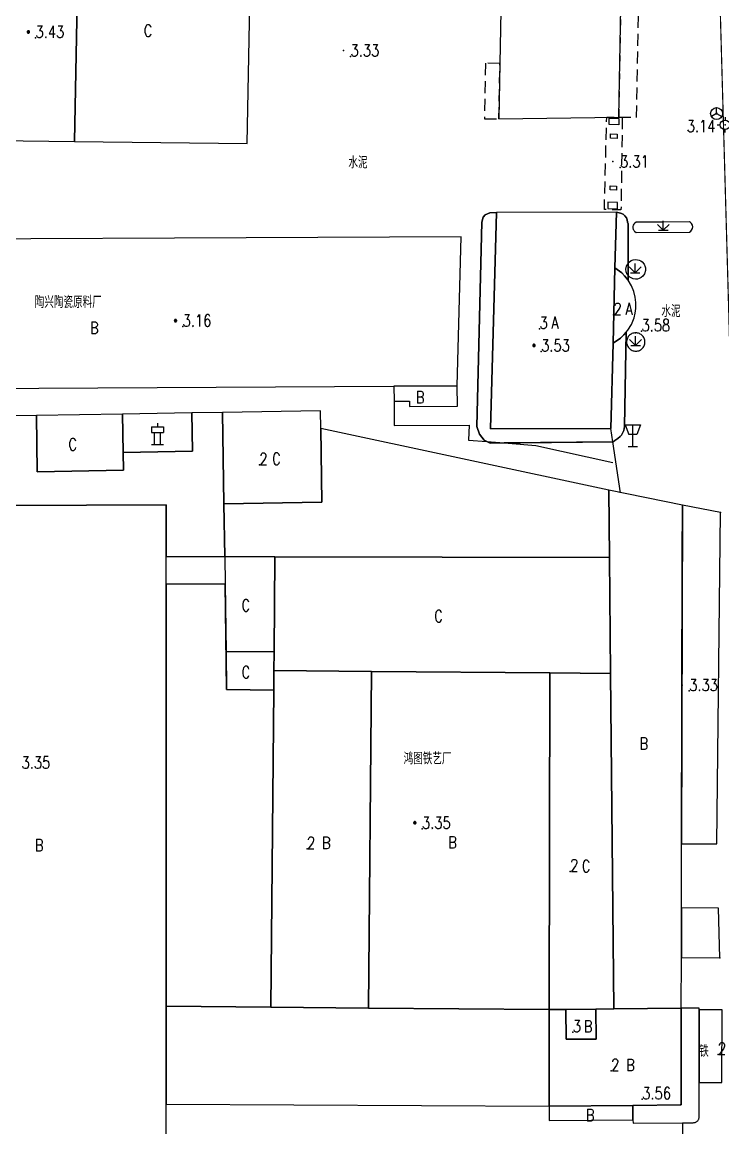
# Model space of a CAD drawing. Extents: x 500064 to 501389, y 2542464 to 2545400.
# Drawn here: x 500812.3 to 500870.9, y 2543111.8 to 2543204.3 of the extents above; entities that cross this region are included whole.
import ezdxf
from ezdxf.enums import TextEntityAlignment as Align

# ---------------------------------------------------------------- set-up
doc = ezdxf.new("R2010")
doc.units = 0
doc.header["$LTSCALE"] = 0.5
doc.linetypes.add('CENTER', pattern=[50.8, 31.75, -6.35, 6.35, -6.35])
doc.linetypes.add('X5', pattern=[3, 2, -1])
doc.layers.get('0').update_dxf_attribs({"linetype": 'CONTINUOUS', "lineweight": 5})
doc.layers.add('GCD', color=8, linetype='CONTINUOUS')
doc.layers.add('地形图', color=8, linetype='CONTINUOUS')
doc.styles.add('HZ', font='romans.shx', dxfattribs={"width": 0.8, "bigfont": 'hztxt.shx'})

# ---------------------------------------------------------------- blocks, each defined once
blk = doc.blocks.new('gc116')
for p, q in [((-1.3, 0), (-0.8, 0)), ((0, 1.3), (0, 0.8)), ((1.3, 0), (0.8, 0)), ((0, -1.3), (0, -0.8))]:
    blk.add_line(p, q)
blk.add_circle((0, 0), 0.8)
blk.add_point((0, 0))
blk = doc.blocks.new('gc048')
for q in [(-0.87, -0.5), (0, 1), (0.87, -0.5)]:
    blk.add_line((0, 0), q)
blk.add_circle((0, 0), 1)
blk = doc.blocks.new('GC200')
at = {"linetype": 'Continuous', "const_width": 0.2, "flags": 128}
blk.add_lwpolyline([(-0.1, 0, 1), (0.1, 0, 1)], format="xyb", close=True, dxfattribs=at)

msp = doc.modelspace()

# ---------------------------------------------------------------- linework, layer by layer
at = {"layer": '地形图', "linetype": 'Continuous', "const_width": 0.1}
msp.add_lwpolyline([(500667.086, 2543067.802), (500671.164, 2543067.622), (500701.342, 2543066.147), (500776.595, 2543062.722), (500799.805, 2543061.735), (500803.564, 2543059.778), (500821.423, 2543056.131), (500853.3, 2543056.079), (500858.689, 2543055.787), (500865.966, 2543053.35), (500870.357, 2543068.279), (500871.832, 2543084.568), (500873.555, 2543109.732), (500873.767, 2543122.87), (500871.505, 2543174.385), (500869.9, 2543231.392), (500861.967, 2543231.689)], dxfattribs=at)
at = {"layer": '地形图', "linetype": 'Continuous'}
msp.add_lwpolyline([(500852.761, 2543229.906), (500852.49, 2543215.498), (500852.206, 2543200.818), (500852.117, 2543196.169), (500862.147, 2543196.329), (500862.771, 2543229.974)], close=True, dxfattribs=at)
at = {"layer": '地形图', "linetype": 'X5'}
for points in [[(500862.771, 2543229.974), (500862.147, 2543196.329), (500863.646, 2543196.302), (500864.043, 2543218.16), (500864.25, 2543229.551), (500864.271, 2543229.981)], [(500852.117, 2543196.169), (500852.206, 2543200.818), (500851.007, 2543200.841), (500850.917, 2543196.192)]]:
    msp.add_lwpolyline(points, close=True, dxfattribs=at)
at = {"layer": '地形图'}
for points in [[(500816.938, 2543210.3), (500801.866, 2543210.489), (500801.566, 2543194.479), (500816.638, 2543194.29)], [(500831.386, 2543210.119), (500816.938, 2543210.3), (500816.638, 2543194.29), (500831.087, 2543194.109)], [(500862.777, 2543178.344), (500862.585, 2543178.11), (500862.303, 2543177.843), (500861.668, 2543177.41), (500861.487, 2543170.289), (500851.417, 2543170.259), (500851.927, 2543188.339), (500851.362, 2543188.331), (500850.985, 2543188.166), (500850.803, 2543187.95), (500850.704, 2543187.535), (500850.274, 2543170.455), (500850.513, 2543169.805), (500850.9, 2543169.302), (500851.383, 2543169.06), (500861.687, 2543169.179), (500861.834, 2543169.28), (500862.064, 2543169.437), (500862.258, 2543169.618), (500862.377, 2543169.729), (500862.567, 2543170.124), (500862.627, 2543170.439)], [(500851.927, 2543188.339), (500851.417, 2543170.259), (500861.487, 2543170.289), (500861.668, 2543177.41), (500861.828, 2543183.727), (500861.947, 2543188.379)], [(500861.947, 2543188.379), (500861.828, 2543183.727), (500862.395, 2543183.304), (500862.642, 2543183.057), (500862.926, 2543182.702), (500862.926, 2543187.397), (500862.892, 2543187.545), (500862.851, 2543187.727), (500862.784, 2543187.895), (500862.662, 2543188.072), (500862.517, 2543188.203), (500862.289, 2543188.3)], [(500788.986, 2543186.029), (500788.876, 2543173.529), (500843.348, 2543173.82), (500848.648, 2543173.848), (500848.967, 2543186.309)], [(500861.828, 2543183.727), (500861.668, 2543177.41), (500862.303, 2543177.843), (500862.585, 2543178.11), (500862.777, 2543178.344), (500862.916, 2543178.513), (500863.204, 2543178.994), (500863.424, 2543179.548), (500863.52, 2543179.935), (500863.572, 2543180.317), (500863.579, 2543180.819), (500863.524, 2543181.276), (500863.402, 2543181.75), (500863.211, 2543182.22), (500862.926, 2543182.702), (500862.642, 2543183.057), (500862.395, 2543183.304)], [(500848.648, 2543173.848), (500843.348, 2543173.82), (500843.354, 2543172.561), (500844.654, 2543172.568), (500844.657, 2543172.118), (500848.657, 2543172.139)], [(500828.999, 2543171.627), (500826.449, 2543171.585), (500826.502, 2543168.386), (500820.702, 2543168.29), (500820.727, 2543166.791), (500813.528, 2543166.673), (500813.451, 2543171.372), (500804.145, 2543171.219), (500804.267, 2543163.829), (500824.307, 2543163.899), (500824.305, 2543159.568), (500829.197, 2543159.569), (500829.124, 2543163.978)], [(500813.451, 2543171.372), (500813.528, 2543166.673), (500820.727, 2543166.791), (500820.702, 2543168.29), (500820.65, 2543171.49)], [(500828.999, 2543171.627), (500829.124, 2543163.978), (500837.323, 2543164.112), (500837.222, 2543170.278), (500837.198, 2543171.761)], [(500861.309, 2543165.118), (500837.222, 2543170.278), (500837.323, 2543164.112), (500829.124, 2543163.978), (500829.197, 2543159.569), (500833.393, 2543159.56), (500861.365, 2543159.5)], [(500861.309, 2543165.118), (500861.365, 2543159.5), (500861.462, 2543149.801), (500861.741, 2543121.743), (500867.377, 2543121.799), (500867.384, 2543126.035), (500867.392, 2543130.187), (500867.402, 2543135.563), (500867.444, 2543159.493), (500867.472, 2543163.882)], [(500804.267, 2543163.829), (500804.247, 2543107.229), (500824.287, 2543107.299), (500824.289, 2543113.781), (500824.292, 2543121.966), (500824.304, 2543157.268), (500824.305, 2543159.568), (500824.307, 2543163.899)], [(500870.666, 2543163.248), (500867.472, 2543163.882), (500867.402, 2543135.563), (500870.364, 2543135.558)], [(500829.197, 2543159.569), (500829.234, 2543157.269), (500829.327, 2543151.639), (500833.324, 2543151.604), (500833.393, 2543159.56)], [(500833.393, 2543159.56), (500833.324, 2543151.604), (500833.31, 2543150.044), (500841.46, 2543149.974), (500856.379, 2543149.845), (500861.462, 2543149.801), (500861.365, 2543159.5)], [(500829.234, 2543157.269), (500824.304, 2543157.268), (500824.292, 2543121.966), (500833.067, 2543121.89), (500833.296, 2543148.415), (500829.337, 2543148.449)], [(500833.324, 2543151.604), (500829.327, 2543151.639), (500829.337, 2543148.449), (500833.296, 2543148.415), (500833.31, 2543150.044)], [(500833.31, 2543150.044), (500833.296, 2543148.415), (500833.067, 2543121.89), (500841.216, 2543121.82), (500841.46, 2543149.974)], [(500841.46, 2543149.974), (500841.216, 2543121.82), (500856.327, 2543121.689), (500856.379, 2543149.845)], [(500856.379, 2543149.845), (500856.327, 2543121.689), (500857.727, 2543121.703), (500860.241, 2543121.728), (500861.741, 2543121.743), (500861.462, 2543149.801)], [(500870.494, 2543130.182), (500867.392, 2543130.187), (500867.384, 2543126.035), (500870.588, 2543126.029)], [(500824.292, 2543121.966), (500824.289, 2543113.781), (500856.327, 2543113.609), (500856.327, 2543121.689), (500841.216, 2543121.82), (500833.067, 2543121.89)], [(500867.377, 2543121.799), (500861.741, 2543121.743), (500860.241, 2543121.728), (500860.266, 2543119.228), (500857.752, 2543119.203), (500857.727, 2543121.703), (500856.327, 2543121.689), (500856.327, 2543113.609), (500863.327, 2543113.679), (500867.377, 2543113.719)], [(500860.241, 2543121.728), (500857.727, 2543121.703), (500857.752, 2543119.203), (500860.266, 2543119.228)], [(500868.877, 2543121.657), (500868.877, 2543121.816), (500867.377, 2543121.799), (500867.377, 2543113.719), (500863.327, 2543113.679), (500863.338, 2543112.479), (500863.342, 2543112.179), (500868.377, 2543112.229), (500868.429, 2543112.232), (500868.481, 2543112.241), (500868.532, 2543112.255), (500868.581, 2543112.274), (500868.627, 2543112.298), (500868.671, 2543112.327), (500868.712, 2543112.36), (500868.749, 2543112.398), (500868.782, 2543112.438), (500868.81, 2543112.483), (500868.834, 2543112.53), (500868.852, 2543112.579), (500868.866, 2543112.629), (500868.874, 2543112.681), (500868.877, 2543112.734), (500868.877, 2543115.582)], [(500868.877, 2543115.582), (500870.77, 2543115.582), (500870.806, 2543121.657), (500868.877, 2543121.657)], [(500856.327, 2543113.609), (500856.328, 2543112.409), (500863.338, 2543112.479), (500863.327, 2543113.679)]]:
    msp.add_lwpolyline(points, close=True, dxfattribs=at)
for points in [[(500816.938, 2543210.3), (500816.638, 2543194.29)], [(500812.779, 2543203.35), (500812.79, 2543203.35), (500812.8, 2543203.352), (500812.81, 2543203.355), (500812.82, 2543203.358), (500812.829, 2543203.363), (500812.838, 2543203.369), (500812.846, 2543203.375), (500812.854, 2543203.383), (500812.86, 2543203.391), (500812.863, 2543203.396), (500812.866, 2543203.4), (500812.871, 2543203.409), (500812.874, 2543203.419), (500812.877, 2543203.429), (500812.879, 2543203.439), (500812.879, 2543203.45), (500812.879, 2543203.46), (500812.877, 2543203.47), (500812.874, 2543203.481), (500812.871, 2543203.49), (500812.867, 2543203.497), (500812.866, 2543203.5), (500812.86, 2543203.509), (500812.854, 2543203.517), (500812.846, 2543203.524), (500812.838, 2543203.531), (500812.829, 2543203.536), (500812.828, 2543203.537), (500812.82, 2543203.541), (500812.81, 2543203.545), (500812.8, 2543203.548), (500812.79, 2543203.549), (500812.779, 2543203.55), (500812.769, 2543203.549), (500812.759, 2543203.548), (500812.748, 2543203.545), (500812.739, 2543203.541), (500812.729, 2543203.536), (500812.721, 2543203.531), (500812.712, 2543203.524), (500812.705, 2543203.517), (500812.698, 2543203.509), (500812.695, 2543203.504), (500812.693, 2543203.5), (500812.688, 2543203.49), (500812.684, 2543203.481), (500812.682, 2543203.47), (500812.68, 2543203.46), (500812.679, 2543203.45), (500812.68, 2543203.439), (500812.682, 2543203.429), (500812.684, 2543203.419), (500812.688, 2543203.409), (500812.691, 2543203.403), (500812.693, 2543203.4), (500812.698, 2543203.391), (500812.705, 2543203.383), (500812.712, 2543203.375), (500812.721, 2543203.369), (500812.729, 2543203.363), (500812.731, 2543203.363), (500812.739, 2543203.358), (500812.748, 2543203.355), (500812.759, 2543203.352), (500812.769, 2543203.35), (500812.779, 2543203.35)], [(500812.731, 2543203.363), (500812.863, 2543203.396), (500812.866, 2543203.4), (500812.693, 2543203.4), (500812.691, 2543203.403), (500812.879, 2543203.45), (500812.679, 2543203.45), (500812.867, 2543203.497), (500812.866, 2543203.5), (500812.693, 2543203.5), (500812.695, 2543203.504), (500812.828, 2543203.537)], [(500861.132, 2543195.94), (500861.141, 2543196.313), (500861.766, 2543196.318)], [(500862.266, 2543196.322), (500862.446, 2543196.324)], [(500862.446, 2543196.324), (500862.433, 2543195.325)], [(500861.093, 2543194.44), (500861.119, 2543195.44)], [(500862.147, 2543195.679), (500861.357, 2543195.699), (500861.357, 2543196.229), (500862.147, 2543196.209), (500862.147, 2543195.679)], [(500862.007, 2543194.549), (500861.467, 2543194.559), (500861.467, 2543194.919), (500862.007, 2543194.909), (500862.007, 2543194.549)], [(500862.426, 2543194.825), (500862.411, 2543193.825)], [(500861.055, 2543192.941), (500861.081, 2543193.94)], [(500862.404, 2543193.325), (500862.39, 2543192.325)], [(500861.017, 2543191.441), (500861.043, 2543192.441)], [(500862.383, 2543191.825), (500862.368, 2543190.826)], [(500860.979, 2543189.942), (500861.005, 2543190.941)], [(500861.967, 2543190.219), (500861.427, 2543190.239), (500861.417, 2543190.579), (500861.957, 2543190.559), (500861.967, 2543190.219)], [(500862.361, 2543190.326), (500862.347, 2543189.326)], [(500861.101, 2543188.593), (500860.945, 2543188.597), (500860.966, 2543189.442)], [(500862.037, 2543188.669), (500862.037, 2543189.199), (500861.247, 2543189.219), (500861.247, 2543188.689), (500862.037, 2543188.669)], [(500862.777, 2543178.344), (500862.627, 2543170.439), (500862.567, 2543170.124), (500862.377, 2543169.729), (500862.258, 2543169.618), (500862.064, 2543169.437), (500861.834, 2543169.28), (500861.687, 2543169.179), (500861.652, 2543169.179), (500852.568, 2543169.074), (500851.383, 2543169.06), (500851.116, 2543169.194), (500850.9, 2543169.302), (500850.513, 2543169.805), (500850.274, 2543170.455), (500850.704, 2543187.535), (500850.803, 2543187.95), (500850.985, 2543188.166), (500851.362, 2543188.331), (500851.927, 2543188.339)], [(500862.34, 2543188.826), (500862.335, 2543188.562), (500861.601, 2543188.581)], [(500861.947, 2543188.379), (500862.289, 2543188.3), (500862.517, 2543188.203), (500862.662, 2543188.072), (500862.784, 2543187.895), (500862.851, 2543187.727), (500862.892, 2543187.545), (500862.926, 2543187.397), (500862.926, 2543184.092), (500862.926, 2543183.089), (500862.926, 2543182.702)], [(500863.6, 2543186.689), (500868.07, 2543186.709), (500868.176, 2543186.782), (500868.243, 2543186.858), (500868.314, 2543187.005), (500868.331, 2543187.144), (500868.309, 2543187.277), (500868.223, 2543187.436), (500868.153, 2543187.504), (500868.067, 2543187.559), (500865.875, 2543187.549), (500863.597, 2543187.539), (500863.484, 2543187.467), (500863.406, 2543187.38), (500863.356, 2543187.287), (500863.329, 2543187.192), (500863.324, 2543187.076), (500863.364, 2543186.924), (500863.399, 2543186.86), (500863.472, 2543186.773), (500863.499, 2543186.75), (500863.6, 2543186.689)], [(500865.375, 2543187.359), (500865.875, 2543186.859)], [(500865.875, 2543186.859), (500865.875, 2543187.549), (500865.875, 2543187.659)], [(500865.875, 2543186.859), (500866.375, 2543187.359)], [(500865.475, 2543186.859), (500865.875, 2543186.859), (500866.275, 2543186.859)], [(500863.562, 2543182.772), (500863.344, 2543182.803), (500863.079, 2543182.932), (500862.985, 2543183.014), (500862.926, 2543183.089), (500862.862, 2543183.171), (500862.768, 2543183.401), (500862.745, 2543183.623), (500862.785, 2543183.85), (500862.846, 2543183.99), (500862.926, 2543184.092), (500863.014, 2543184.205), (500863.2, 2543184.332), (500863.355, 2543184.391), (500863.562, 2543184.419), (500863.721, 2543184.404), (500863.867, 2543184.362), (500863.997, 2543184.298), (500864.103, 2543184.222), (500864.272, 2543184.022), (500864.362, 2543183.815), (500864.383, 2543183.713), (500864.384, 2543183.486), (500864.299, 2543183.216), (500864.168, 2543183.032), (500864.022, 2543182.908), (500863.846, 2543182.82), (500863.724, 2543182.787), (500863.562, 2543182.772)], [(500863.024, 2543183.797), (500863.524, 2543183.297)], [(500863.524, 2543183.297), (500863.524, 2543184.097)], [(500863.524, 2543183.297), (500864.024, 2543183.797)], [(500863.124, 2543183.297), (500863.524, 2543183.297), (500863.924, 2543183.297)], [(500825.083, 2543179.203), (500825.093, 2543179.203), (500825.103, 2543179.205), (500825.114, 2543179.208), (500825.123, 2543179.211), (500825.133, 2543179.216), (500825.141, 2543179.222), (500825.15, 2543179.228), (500825.157, 2543179.236), (500825.164, 2543179.244), (500825.167, 2543179.249), (500825.169, 2543179.253), (500825.174, 2543179.262), (500825.178, 2543179.272), (500825.18, 2543179.282), (500825.182, 2543179.292), (500825.183, 2543179.303), (500825.182, 2543179.313), (500825.18, 2543179.323), (500825.178, 2543179.334), (500825.174, 2543179.343), (500825.171, 2543179.35), (500825.169, 2543179.353), (500825.164, 2543179.361), (500825.157, 2543179.37), (500825.15, 2543179.377), (500825.141, 2543179.384), (500825.133, 2543179.389), (500825.132, 2543179.39), (500825.123, 2543179.394), (500825.114, 2543179.398), (500825.103, 2543179.4), (500825.093, 2543179.402), (500825.083, 2543179.403), (500825.072, 2543179.402), (500825.062, 2543179.4), (500825.052, 2543179.398), (500825.042, 2543179.394), (500825.033, 2543179.389), (500825.024, 2543179.384), (500825.016, 2543179.377), (500825.008, 2543179.37), (500825.002, 2543179.361), (500824.999, 2543179.357), (500824.996, 2543179.353), (500824.991, 2543179.343), (500824.988, 2543179.334), (500824.985, 2543179.323), (500824.983, 2543179.313), (500824.983, 2543179.303), (500824.983, 2543179.292), (500824.985, 2543179.282), (500824.988, 2543179.272), (500824.991, 2543179.262), (500824.995, 2543179.256), (500824.996, 2543179.253), (500825.002, 2543179.244), (500825.008, 2543179.236), (500825.016, 2543179.228), (500825.024, 2543179.222), (500825.033, 2543179.216), (500825.034, 2543179.215), (500825.042, 2543179.211), (500825.052, 2543179.208), (500825.062, 2543179.205), (500825.072, 2543179.203), (500825.083, 2543179.203)], [(500825.034, 2543179.215), (500825.167, 2543179.249), (500825.169, 2543179.253), (500824.996, 2543179.253), (500824.995, 2543179.256), (500825.183, 2543179.303), (500824.983, 2543179.303), (500825.171, 2543179.35), (500825.169, 2543179.353), (500824.996, 2543179.353), (500824.999, 2543179.357), (500825.132, 2543179.39)], [(500863.578, 2543176.752), (500863.658, 2543176.757), (500863.737, 2543176.77), (500863.814, 2543176.791), (500863.889, 2543176.82), (500863.961, 2543176.857), (500864.028, 2543176.902), (500864.09, 2543176.953), (500864.146, 2543177.01), (500864.196, 2543177.072), (500864.24, 2543177.14), (500864.276, 2543177.212), (500864.304, 2543177.287), (500864.324, 2543177.365), (500864.336, 2543177.444), (500864.34, 2543177.524), (500864.335, 2543177.605), (500864.322, 2543177.684), (500864.3, 2543177.761), (500864.271, 2543177.836), (500864.234, 2543177.907), (500864.19, 2543177.974), (500864.139, 2543178.036), (500864.082, 2543178.093), (500864.019, 2543178.143), (500863.952, 2543178.186), (500863.88, 2543178.222), (500863.804, 2543178.25), (500863.727, 2543178.271), (500863.647, 2543178.283), (500863.567, 2543178.286), (500863.487, 2543178.282), (500863.408, 2543178.268), (500863.33, 2543178.247), (500863.256, 2543178.218), (500863.184, 2543178.181), (500863.117, 2543178.137), (500863.055, 2543178.086), (500862.999, 2543178.029), (500862.949, 2543177.966), (500862.905, 2543177.898), (500862.87, 2543177.826), (500862.841, 2543177.751), (500862.821, 2543177.674), (500862.809, 2543177.594), (500862.805, 2543177.514), (500862.81, 2543177.434), (500862.823, 2543177.354), (500862.844, 2543177.277), (500862.874, 2543177.202), (500862.911, 2543177.131), (500862.955, 2543177.064), (500863.006, 2543177.002), (500863.063, 2543176.946), (500863.126, 2543176.895), (500863.193, 2543176.852), (500863.265, 2543176.816), (500863.34, 2543176.788), (500863.418, 2543176.768), (500863.498, 2543176.756), (500863.578, 2543176.752)], [(500863.561, 2543177.217), (500863.561, 2543178.017)], [(500855.058, 2543177.129), (500855.068, 2543177.13), (500855.079, 2543177.132), (500855.089, 2543177.134), (500855.099, 2543177.138), (500855.108, 2543177.143), (500855.117, 2543177.149), (500855.125, 2543177.155), (500855.132, 2543177.163), (500855.139, 2543177.171), (500855.142, 2543177.176), (500855.145, 2543177.179), (500855.149, 2543177.189), (500855.153, 2543177.199), (500855.156, 2543177.209), (500855.157, 2543177.219), (500855.158, 2543177.229), (500855.157, 2543177.24), (500855.156, 2543177.25), (500855.153, 2543177.26), (500855.149, 2543177.27), (500855.146, 2543177.276), (500855.145, 2543177.279), (500855.139, 2543177.288), (500855.132, 2543177.296), (500855.125, 2543177.304), (500855.117, 2543177.31), (500855.108, 2543177.316), (500855.107, 2543177.317), (500855.099, 2543177.321), (500855.089, 2543177.325), (500855.079, 2543177.327), (500855.068, 2543177.329), (500855.058, 2543177.329), (500855.048, 2543177.329), (500855.037, 2543177.327), (500855.027, 2543177.325), (500855.017, 2543177.321), (500855.008, 2543177.316), (500854.999, 2543177.31), (500854.991, 2543177.304), (500854.984, 2543177.296), (500854.977, 2543177.288), (500854.974, 2543177.283), (500854.971, 2543177.279), (500854.967, 2543177.27), (500854.963, 2543177.26), (500854.96, 2543177.25), (500854.959, 2543177.24), (500854.958, 2543177.229), (500854.959, 2543177.219), (500854.96, 2543177.209), (500854.963, 2543177.199), (500854.967, 2543177.189), (500854.97, 2543177.182), (500854.971, 2543177.179), (500854.977, 2543177.171), (500854.984, 2543177.163), (500854.991, 2543177.155), (500854.999, 2543177.149), (500855.008, 2543177.143), (500855.009, 2543177.142), (500855.017, 2543177.138), (500855.027, 2543177.134), (500855.037, 2543177.132), (500855.048, 2543177.13), (500855.058, 2543177.129)], [(500855.009, 2543177.142), (500855.142, 2543177.176), (500855.145, 2543177.179), (500854.971, 2543177.179), (500854.97, 2543177.182), (500855.158, 2543177.229), (500854.958, 2543177.229), (500855.146, 2543177.276), (500855.145, 2543177.279), (500854.971, 2543177.279), (500854.974, 2543177.283), (500855.107, 2543177.317)], [(500863.061, 2543177.717), (500863.561, 2543177.217)], [(500863.161, 2543177.217), (500863.561, 2543177.217), (500863.961, 2543177.217)], [(500863.561, 2543177.217), (500864.061, 2543177.717)], [(500843.354, 2543172.561), (500843.365, 2543170.534), (500849.637, 2543170.568), (500849.588, 2543169.32), (500851.116, 2543169.194), (500852.568, 2543169.074), (500855.202, 2543168.856), (500861.658, 2543167.44)], [(500820.702, 2543168.29), (500826.502, 2543168.386), (500826.449, 2543171.585), (500820.65, 2543171.49), (500820.702, 2543168.29)], [(500823.083, 2543170.438), (500823.083, 2543169.938)], [(500823.083, 2543170.438), (500823.583, 2543170.438), (500824.083, 2543170.438)], [(500823.583, 2543170.738), (500823.583, 2543170.438)], [(500824.083, 2543170.438), (500824.083, 2543169.938)], [(500862.679, 2543170.578), (500863.004, 2543169.778)], [(500862.679, 2543170.578), (500863.329, 2543170.578), (500863.979, 2543170.578)], [(500863.329, 2543168.778), (500863.329, 2543169.778), (500863.329, 2543170.578)], [(500863.979, 2543170.578), (500863.654, 2543169.778)], [(500823.083, 2543169.938), (500823.333, 2543169.938), (500823.833, 2543169.938), (500824.083, 2543169.938)], [(500823.333, 2543168.938), (500823.333, 2543169.938)], [(500823.833, 2543168.938), (500823.833, 2543169.938)], [(500862.287, 2543164.909), (500861.652, 2543169.179), (500861.487, 2543170.289)], [(500863.329, 2543169.778), (500863.004, 2543169.778)], [(500863.654, 2543169.778), (500863.329, 2543169.778)], [(500823.083, 2543168.938), (500823.333, 2543168.938), (500823.833, 2543168.938), (500824.083, 2543168.938)], [(500862.929, 2543168.778), (500863.329, 2543168.778), (500863.729, 2543168.778)], [(500845.096, 2543137.208), (500845.107, 2543137.208), (500845.117, 2543137.21), (500845.127, 2543137.213), (500845.137, 2543137.216), (500845.146, 2543137.221), (500845.155, 2543137.227), (500845.163, 2543137.233), (500845.17, 2543137.241), (500845.177, 2543137.249), (500845.18, 2543137.254), (500845.183, 2543137.258), (500845.187, 2543137.267), (500845.191, 2543137.277), (500845.194, 2543137.287), (500845.196, 2543137.297), (500845.196, 2543137.308), (500845.196, 2543137.318), (500845.194, 2543137.329), (500845.191, 2543137.339), (500845.187, 2543137.348), (500845.184, 2543137.355), (500845.183, 2543137.358), (500845.177, 2543137.367), (500845.17, 2543137.375), (500845.163, 2543137.382), (500845.155, 2543137.389), (500845.146, 2543137.394), (500845.145, 2543137.395), (500845.137, 2543137.399), (500845.127, 2543137.403), (500845.117, 2543137.406), (500845.107, 2543137.407), (500845.096, 2543137.408), (500845.086, 2543137.407), (500845.075, 2543137.406), (500845.065, 2543137.403), (500845.055, 2543137.399), (500845.046, 2543137.394), (500845.037, 2543137.389), (500845.029, 2543137.382), (500845.022, 2543137.375), (500845.015, 2543137.367), (500845.012, 2543137.362), (500845.01, 2543137.358), (500845.005, 2543137.348), (500845.001, 2543137.339), (500844.998, 2543137.329), (500844.997, 2543137.318), (500844.996, 2543137.308), (500844.997, 2543137.297), (500844.998, 2543137.287), (500845.001, 2543137.277), (500845.005, 2543137.267), (500845.008, 2543137.261), (500845.01, 2543137.258), (500845.015, 2543137.249), (500845.022, 2543137.241), (500845.029, 2543137.233), (500845.037, 2543137.227), (500845.046, 2543137.221), (500845.047, 2543137.221), (500845.055, 2543137.216), (500845.065, 2543137.213), (500845.075, 2543137.21), (500845.086, 2543137.208), (500845.096, 2543137.208)], [(500845.047, 2543137.221), (500845.18, 2543137.254), (500845.183, 2543137.258), (500845.01, 2543137.258), (500845.008, 2543137.261), (500845.196, 2543137.308), (500844.996, 2543137.308), (500845.184, 2543137.355), (500845.183, 2543137.358), (500845.01, 2543137.358), (500845.012, 2543137.362), (500845.145, 2543137.395)], [(500857.727, 2543121.703), (500857.752, 2543119.203), (500860.266, 2543119.228), (500860.241, 2543121.728)], [(500863.338, 2543112.479), (500863.342, 2543112.179), (500867.472, 2543112.22), (500868.377, 2543112.229), (500868.429, 2543112.232), (500868.481, 2543112.241), (500868.532, 2543112.255), (500868.581, 2543112.274), (500868.627, 2543112.298), (500868.671, 2543112.327), (500868.712, 2543112.36), (500868.749, 2543112.398), (500868.782, 2543112.438), (500868.81, 2543112.483), (500868.834, 2543112.53), (500868.852, 2543112.579), (500868.866, 2543112.629), (500868.874, 2543112.681), (500868.877, 2543112.734), (500868.877, 2543121.816), (500867.377, 2543121.799)], [(500867.472, 2543112.22), (500867.489, 2543110.47)]]:
    msp.add_lwpolyline(points, dxfattribs=at)
at = {"layer": '地形图', "linetype": 'CENTER'}
for p in [(500813.379, 2543202.954, 3.43), (500839.719, 2543201.404, 3.33), (500862.258, 2543192.108, 3.31), (500861.716, 2543179.778, 2), (500825.683, 2543178.807, 3.16), (500855.523, 2543178.626, 3), (500864.049, 2543178.419, 3.58), (500855.658, 2543176.734, 3.53), (500832.096, 2543167.238, 2), (500868.041, 2543148.332, 3.33), (500845.696, 2543136.812, 3.35), (500836.081, 2543135.135, 2), (500858.088, 2543133.246, 2), (500858.314, 2543119.799, 3), (500870.448, 2543117.925, 2), (500861.51, 2543116.563, 2), (500864.118, 2543114.188, 3.56)]:
    msp.add_point(p, dxfattribs=at)
at = {"layer": '地形图', "ltscale": 10}
for p in [(500839.119, 2543201.9), (500861.658, 2543192.604), (500863.55, 2543178.286), (500870.666, 2543163.248), (500867.441, 2543148.828), (500870.588, 2543126.029), (500867.341, 2543113.745)]:
    msp.add_point(p, dxfattribs=at)

# ---------------------------------------------------------------- block references
at = {"layer": '地形图', "linetype": 'Continuous'}
ref = msp.add_blockref('GC200', (500870.331, 2543196.622, 3.135), dxfattribs=dict(at, xscale=0.5, yscale=0.5, zscale=0.5))
ref.add_attrib('height', '3.14', dxfattribs={"layer": 'GCD', "linetype": 'Continuous', "height": 1, "style": 'HZ', "width": 0.8}).set_placement((500867.831, 2543195.572, 3.14), align=Align.MIDDLE_LEFT)
at = {"layer": '地形图', "linetype": 'Continuous', "xscale": 0.5, "yscale": 0.5}
for name, p in [('gc048', (500870.331, 2543196.622, 3.135)), ('gc116', (500871.037, 2543195.68, 3.166))]:
    msp.add_blockref(name, p, dxfattribs=at)

# ---------------------------------------------------------------- texts
at = {"layer": '地形图', "ltscale": 10, "style": 'HZ', "width": 0.8}
for s, p in [('3.43', (500813.379, 2543202.954)), ('C', (500822.428, 2543203.058)), ('3.33', (500839.719, 2543201.404)), ('水泥', (500839.539, 2543192.039)), ('3.31', (500862.258, 2543192.108)), ('陶兴陶瓷原料厂', (500813.315, 2543180.361)), ('2', (500861.716, 2543179.778)), ('A', (500862.701, 2543179.799)), ('水泥', (500865.716, 2543179.603)), ('3.16', (500825.683, 2543178.807)), ('B', (500817.935, 2543178.209)), ('3', (500855.523, 2543178.626)), ('A', (500856.508, 2543178.647)), ('3.58', (500864.049, 2543178.419)), ('3.53', (500855.658, 2543176.734)), ('B', (500845.179, 2543172.397)), ('C', (500816.128, 2543168.455)), ('2', (500832.096, 2543167.238)), ('C', (500833.161, 2543167.249)), ('C', (500830.599, 2543154.993)), ('C', (500846.716, 2543154.096)), ('C', (500830.61, 2543149.404)), ('3.33', (500868.041, 2543148.332)), ('B', (500863.888, 2543143.436)), ('3.35', (500812.205, 2543141.844)), ('鸿图铁艺厂', (500844.161, 2543142.192)), ('3.35', (500845.696, 2543136.812)), ('B', (500813.316, 2543134.937)), ('2', (500836.081, 2543135.135)), ('B', (500837.331, 2543135.126)), ('B', (500847.884, 2543135.175)), ('2', (500858.088, 2543133.246)), ('C', (500859.057, 2543133.187)), ('3', (500858.314, 2543119.799)), ('B', (500859.221, 2543119.788)), ('铁', (500868.874, 2543117.725)), ('2', (500870.448, 2543117.925)), ('2', (500861.51, 2543116.563)), ('B', (500862.76, 2543116.554)), ('3.56', (500864.118, 2543114.188)), ('B', (500859.392, 2543112.363))]:
    msp.add_text(s, height=1, dxfattribs=at).set_placement(p)

doc.saveas('drawing.dxf')
